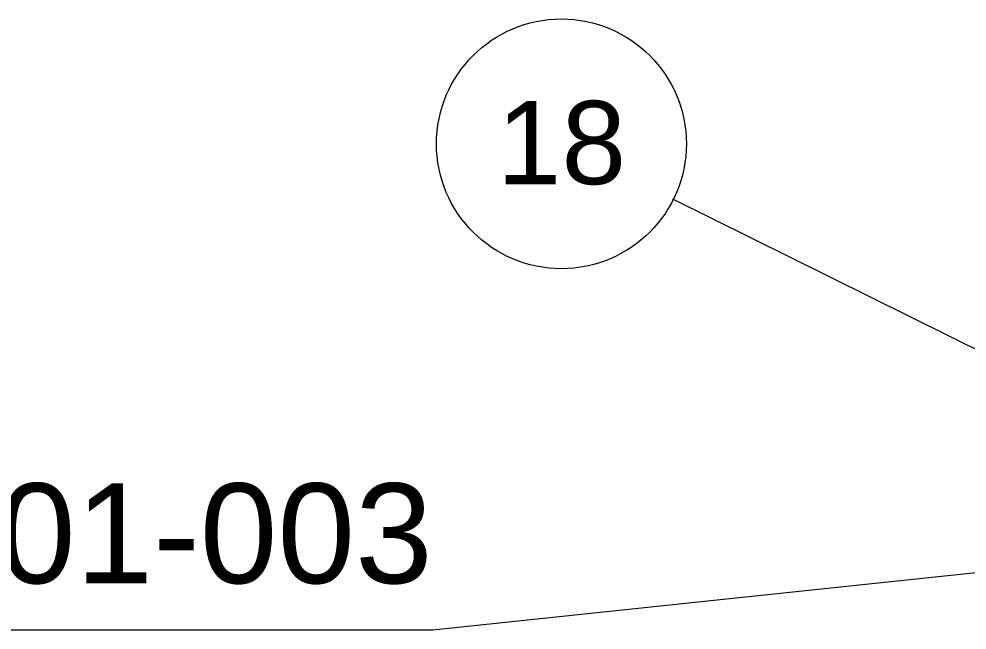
# Model space of a CAD drawing. Header units: millimetres. Extents: x 0 to 42050, y 0 to 29700.
# Drawn here: x 30139 to 31561, y 18083 to 19000 of the extents above; entities that cross this region are included whole.
import ezdxf

# ---------------------------------------------------------------- set-up
doc = ezdxf.new("R2010")
doc.units = ezdxf.units.MM
doc.header["$LTSCALE"] = 50
doc.layers.add('Symbol', color=7, linetype='Continuous', lineweight=18)
doc.styles.add('Note Text', font='arial.ttf')
doc.styles.add('Title', font='arial.ttf')
doc.dimstyles.new('Default - Method 2a$7', dxfattribs={"dimscale": 50, "dimtxt": 3, "dimasz": 2.5, "dimexe": 3, "dimexo": 0.5, "dimgap": 0.7, "dimtad": 0, "dimtoh": 1, "dimdec": 1, "dimrnd": 1e-08, "dimtxsty": 'Title', "dimcen": 0.09, "dimdle": 10, "dimclrd": 256, "dimclre": 256, "dimclrt": 7, "dimazin": 2, "dimtfac": 0.833333, "dimtdec": 1, "dimtmove": 0, "dimatfit": 3, "dimfxl": 1, "dimtolj": 1, "dimlwd": -1, "dimlwe": -1, "dimarcsym": 0})

# ---------------------------------------------------------------- blocks, each defined once
blk = doc.blocks.new('Balloon34')
at = {"layer": 'Symbol'}
for p, q in [((633.608, 369.025), (622.402, 374.591)), ((633.83, 369.473), (633.386, 368.577)), ((635.847, 367.913), (633.83, 369.473)), ((633.608, 369.025), (635.847, 367.913)), ((633.386, 368.577), (635.847, 367.913))]:
    blk.add_line(p, q, dxfattribs=at)
at = {"layer": 'Symbol', "flags": 128}
blk.add_lwpolyline([(633.386, 368.577), (635.847, 367.913), (633.83, 369.473), (633.386, 368.577)], dxfattribs=at)
at = {"layer": 'Symbol'}
blk.add_circle((619.055, 376.253), 3.75, dxfattribs=at)
blk.add_solid([(633.386, 368.577), (635.847, 367.913), (633.83, 369.473), (633.386, 368.577)], dxfattribs=at)
at = {"layer": 'Symbol', "insert": (619.055, 376.274), "char_height": 2.5, "attachment_point": 5, "style": 'Note Text'}
blk.add_mtext('18', dxfattribs=at)

msp = doc.modelspace()

# ---------------------------------------------------------------- block references
at = {"layer": 'Symbol', "xscale": 50, "yscale": 50, "zscale": 50}
msp.add_blockref('Balloon34', (0, 0), dxfattribs=at)

# ---------------------------------------------------------------- texts
at = {"layer": 'Symbol', "color": 7, "insert": (30759.56, 18107.69), "char_height": 150, "width": 3191.273, "attachment_point": 9, "style": 'Title'}
msp.add_mtext('\\fArial|b0|i0;See details on dwg. 0000-201-003', dxfattribs=at)

# ---------------------------------------------------------------- leaders
at = {"layer": 'Symbol', "annotation_type": 0, "has_hookline": 1, "hookline_direction": 1, "text_width": 3173.23}
msp.add_leader([(31917.35, 18204.36), (30759.56, 18082.69)], dimstyle='Default - Method 2a$7', override={"dimgap": 0, "dimtad": 1}, dxfattribs=at)

doc.saveas('drawing.dxf')
